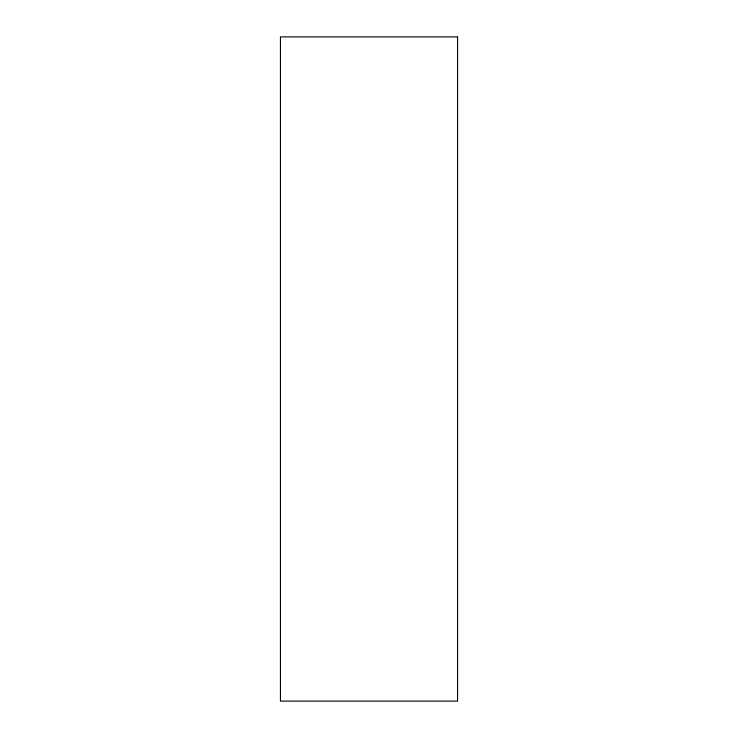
<?xml version="1.0" encoding="UTF-8"?>
<svg xmlns="http://www.w3.org/2000/svg" width="738" height="738" viewBox="0 0 738 738"><rect width="100%" height="100%" fill="white"/><g stroke="black" fill="none" stroke-linecap="round" stroke-linejoin="round"><path stroke-width="1.11" d="M457.56 36.9L280.44 36.9L280.44 701.1L457.56 701.1L457.56 36.9"/></g></svg>
